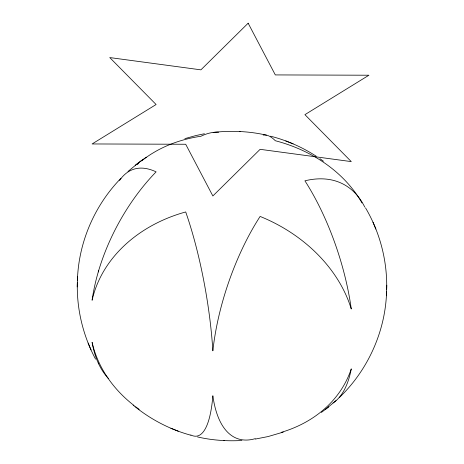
<?xml version="1.0" encoding="UTF-8"?>
<svg xmlns="http://www.w3.org/2000/svg" width="464" height="464" viewBox="0 0 464 464"><rect width="100%" height="100%" fill="white"/><g stroke="black" fill="none" stroke-linecap="round" stroke-linejoin="round"><path stroke-width="0.7" d="M95.561 359.148C83.062 335.727 76.595 309.082 77.337 282.53M77.407 280.714C78.422 242.707 94.459 205.448 120.982 178.257M339.248 397.648C367.958 370.121 385.549 331.215 386.593 291.398M386.663 289.582C387.44 261.075 379.981 232.4 365.504 207.831M77.221 286.914L77.523 276.335M386.477 295.783L386.779 285.198M98.275 271.933L98.623 270.75M127.971 171.471L138.782 162.574M336.029 400.647L325.218 409.544M139.229 162.255L146.288 157.192M135.215 165.265L142.651 159.674M321.349 412.444L328.785 406.847M283.289 432.094L268.105 436.554L255.264 439.083M184.881 138.626L195.895 135.563L204.386 133.754M213.144 132.437C230.898 130.419 249.029 131.144 266.464 135.169M197.536 436.943C212.054 440.313 227.058 441.316 241.918 440.493M239.604 131.521L240.155 131.521M223.845 440.591L224.396 440.591M270.622 136.207C286.781 140.337 302.255 147.152 316.233 156.246M190.872 435.232C169.772 429.502 150.005 419.073 133.156 405.165M289.733 142.506L293.115 143.869M170.885 428.243L174.267 429.612M285.766 140.923L288.915 142.199M175.085 429.919L178.234 431.189M319.951 158.688L323.454 161.228M98.623 363.788L98.275 363.039M375.869 229.059L373.021 222.25M88.131 343.053L90.979 349.862M332.995 402.943A143.399 57.977 71.8 0 0 351.271 368.88A141.787 112.74 22 0 1 281.19 432.384M255.194 438.666A142.779 58.853 -71.3 0 1 212.86 395.751A141.758 33.582 80.1 0 1 190.861 434.994M139.206 409.347A141.914 115.872 0.6 0 1 135.587 406.708M134.073 405.548A141.914 115.872 0.6 0 1 92.104 342.333A142.529 79.564 -61.6 0 0 108.315 378.38M361.984 202.93A143.179 116.905 0.6 0 0 275.314 140.731A143.33 33.953 80.1 0 0 263.227 135.088M218.637 132.228A142.326 58.667 -71.3 0 0 200.906 136.254A143.301 113.941 22 0 0 155.22 151.658L151.629 153.81A143.301 113.941 22 0 0 141.659 160.84M137.303 164.505A143.301 113.941 22 0 1 138.73 163.264M119.538 180.484A141.682 57.281 71.8 0 1 156.101 171.866A142.529 79.564 -61.6 0 0 92.104 300.237A141.914 115.872 0.6 0 1 185.704 211.955A141.758 33.582 80.1 0 1 212.86 350.859A142.779 58.853 -71.3 0 1 260.113 216.433A141.787 112.74 22 0 1 351.271 308.989A143.399 57.977 71.8 0 0 304.918 180.821A142.587 79.599 -61.6 0 1 364.745 207.054M248.159 23.2L200.906 69.849L109.753 57.571L156.101 104.522L92.104 143.956L185.704 144.258L212.86 195.976L260.113 149.327L351.271 161.605L304.918 114.654L368.921 75.22L275.314 74.919L248.159 23.2"/></g></svg>
